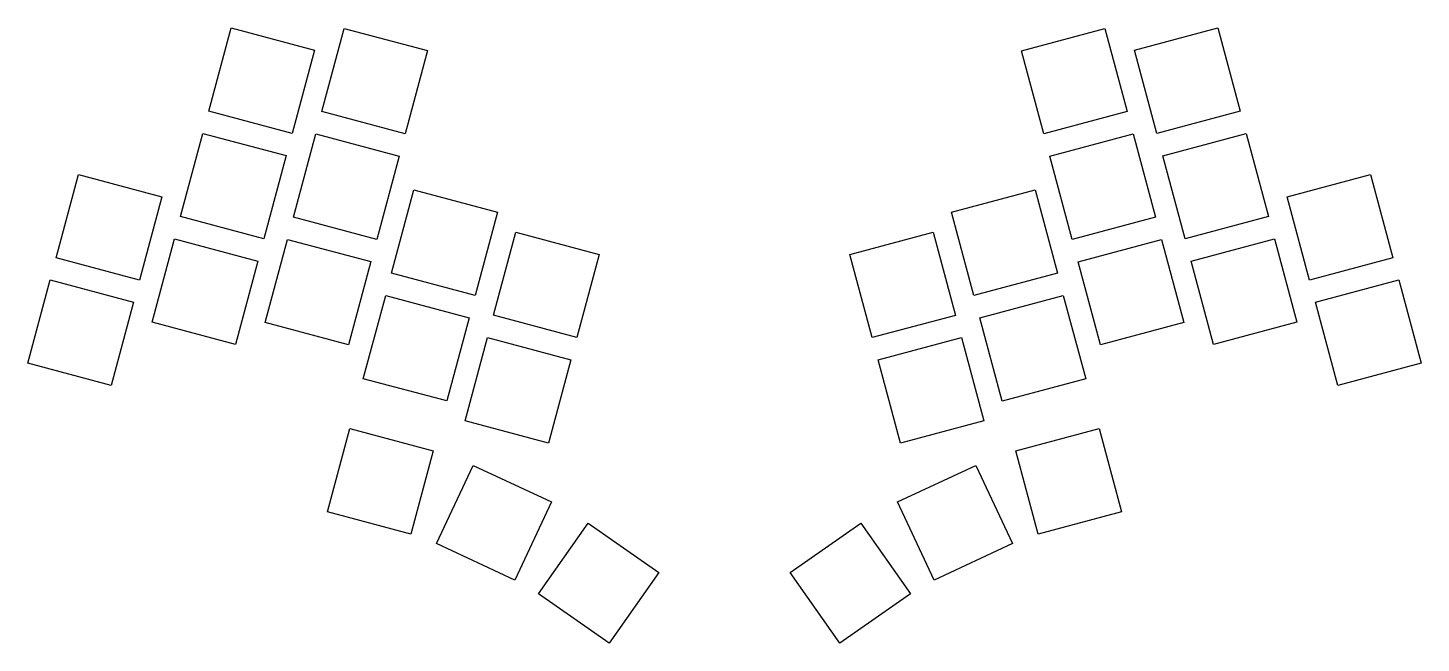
# Model space of a CAD drawing. Extents: x -1 to 260, y -115 to 318.
# Drawn here: x 2.1 to 260.4, y -114.9 to -0.7 of the extents above.
import ezdxf

# ---------------------------------------------------------------- set-up
doc = ezdxf.new("R2010")
doc.units = 0

msp = doc.modelspace()

# ---------------------------------------------------------------- linework, layer by layer
at = {"layer": 'Layer 1'}
for p, q in [((35.6254, -16.1373), (39.76649, -0.6825)), ((39.76649, -0.6825), (55.22129, -4.8236)), ((56.5818, -16.2311), (60.72289, -0.7763)), ((60.72289, -0.7763), (76.17769, -4.9174)), ((186.286, -4.91984), (201.741, -0.77877)), ((201.741, -0.77877), (205.88209, -16.23357)), ((207.243, -4.82606), (222.6978, -0.68496)), ((222.697, -0.68496), (226.8381, -16.13976)), ((55.22129, -4.8236), (51.0802, -20.2784)), ((76.1777, -4.91742), (72.03661, -20.37222)), ((190.427, -20.3746), (186.28591, -4.9198)), ((211.3842, -20.28077), (207.24311, -4.82597)), ((51.0802, -20.2784), (35.6254, -16.1373)), ((72.0366, -20.3722), (56.5818, -16.2311)), ((205.882, -16.2335), (190.4272, -20.3746)), ((226.839, -16.1397), (211.3842, -20.28077)), ((30.38, -35.7134), (34.52109, -20.2586)), ((34.52109, -20.2586), (49.9759, -24.3997)), ((51.3364, -35.8072), (55.47749, -20.3524)), ((55.4775, -20.3524), (70.9323, -24.4935)), ((191.532, -24.4959), (206.9868, -20.3548)), ((206.986, -20.3548), (211.12709, -35.8096)), ((212.488, -24.4021), (227.9428, -20.261)), ((227.943, -20.261), (232.08409, -35.7158)), ((49.9759, -24.3997), (45.8348, -39.8545)), ((70.9323, -24.4935), (66.7912, -39.9483)), ((195.673, -39.9507), (191.53191, -24.4959)), ((216.629, -39.8569), (212.48791, -24.4021)), ((7.35308, -43.3469), (11.49417, -27.8921)), ((11.4942, -27.8922), (26.949, -32.03327)), ((235.515, -32.0357), (250.9698, -27.8946)), ((250.97, -27.8946), (255.11109, -43.3494)), ((69.5321, -46.2041), (73.67319, -30.7493)), ((73.6732, -30.7494), (89.128, -34.89047)), ((173.336, -34.8929), (188.7908, -30.7518)), ((188.7908, -30.7518), (192.93189, -46.2066)), ((26.9489, -32.0332), (22.80781, -47.488)), ((239.656, -47.4905), (235.51491, -32.0357)), ((45.8348, -39.8545), (30.38, -35.7134)), ((66.7912, -39.9482), (51.3364, -35.80713)), ((89.128, -34.8904), (84.98691, -50.3452)), ((177.477, -50.3477), (173.3359, -34.8929)), ((211.128, -35.8096), (195.6732, -39.9507)), ((232.084, -35.7158), (216.6292, -39.85687)), ((88.418, -54.0253), (92.55909, -38.5705)), ((92.5591, -38.5705), (108.0139, -42.7116)), ((154.45, -42.7141), (169.9048, -38.573)), ((169.9048, -38.573), (174.04589, -54.0278)), ((25.1346, -55.2894), (29.2757, -39.8346)), ((29.2757, -39.8346), (44.7305, -43.9757)), ((46.091, -55.3832), (50.23209, -39.9284)), ((50.23209, -39.9284), (65.68689, -44.0695)), ((196.777, -44.0719), (212.2318, -39.9308)), ((212.232, -39.9308), (216.37309, -55.3856)), ((217.73391, -43.9781), (233.18871, -39.837)), ((233.188, -39.8371), (237.32909, -55.2919)), ((22.8079, -47.488), (7.3531, -43.3469)), ((108.014, -42.7116), (103.87291, -58.1664)), ((158.591, -58.1688), (154.44991, -42.714)), ((255.111, -43.3494), (239.6562, -47.4905)), ((44.7305, -43.9757), (40.58941, -59.4305)), ((65.6869, -44.0695), (61.54581, -59.5243)), ((84.98691, -50.3452), (69.53211, -46.2041)), ((192.932, -46.2066), (177.4772, -50.3477)), ((200.9182, -59.52667), (196.77711, -44.07187)), ((221.875, -59.4329), (217.73391, -43.9781)), ((2.10769, -62.923), (6.24878, -47.4682)), ((6.24878, -47.4682), (21.70358, -51.60927)), ((240.7602, -51.6118), (256.215, -47.4707)), ((256.215, -47.4707), (260.35609, -62.9255)), ((21.7036, -51.6093), (17.56251, -67.0641)), ((64.28671, -65.7802), (68.4278, -50.3254)), ((68.4278, -50.3254), (83.8826, -54.4665)), ((178.581, -54.4689), (194.0358, -50.3278)), ((194.036, -50.3278), (198.17709, -65.7826)), ((244.90129, -67.0666), (240.7602, -51.6118)), ((103.873, -58.1664), (88.418, -54.0253)), ((174.046, -54.0277), (158.5912, -58.1688)), ((40.5894, -59.4305), (25.1346, -55.2894)), ((61.5458, -59.5243), (46.091, -55.38323)), ((83.8826, -54.4665), (79.74151, -69.9213)), ((182.723, -69.9237), (178.58191, -54.4689)), ((216.373, -55.3856), (200.9182, -59.52667)), ((237.329, -55.2918), (221.8742, -59.4329)), ((83.1726, -73.6013), (87.31369, -58.1465)), ((87.3137, -58.1466), (102.7685, -62.2877)), ((159.696, -62.2901), (175.1508, -58.149)), ((175.1508, -58.149), (179.29189, -73.6038)), ((17.5625, -67.0641), (2.10769, -62.923)), ((102.768, -62.2877), (98.62691, -77.7425)), ((163.837, -77.7449), (159.69591, -62.2901)), ((260.35609, -62.9255), (244.90129, -67.0666)), ((79.74151, -69.9213), (64.28671, -65.7802)), ((198.17709, -65.7826), (182.72229, -69.9237)), ((98.6274, -77.7424), (83.1726, -73.6013)), ((179.291, -73.6038), (163.8362, -77.74487)), ((57.66101, -90.5078), (61.8021, -75.053)), ((61.8021, -75.053), (77.2569, -79.1941)), ((185.207, -79.1966), (200.6618, -75.0555)), ((200.662, -75.0555), (204.80309, -90.5103)), ((77.2569, -79.1941), (73.11581, -94.6489)), ((189.3482, -94.65127), (185.20711, -79.19647)), ((77.8766, -96.3817), (84.63848, -81.8808)), ((84.6385, -81.8808), (99.1394, -88.64267)), ((163.325, -88.6451), (177.8259, -81.88323)), ((177.826, -81.8833), (184.58788, -96.3842)), ((99.1394, -88.6427), (92.37753, -103.1436)), ((170.087, -103.146), (163.32512, -88.6451)), ((73.11581, -94.6489), (57.66101, -90.5078)), ((96.7651, -105.677), (105.9423, -92.5706)), ((105.9423, -92.5706), (119.0487, -101.74778)), ((143.415, -101.75), (156.5214, -92.57282)), ((156.522, -92.5728), (165.6992, -105.6792)), ((204.803, -90.5102), (189.3482, -94.65127)), ((92.3775, -103.144), (77.8766, -96.38213)), ((184.587, -96.3841), (170.0861, -103.14597)), ((119.049, -101.748), (109.8718, -114.8544)), ((152.593, -114.856), (143.4158, -101.7496)), ((109.871, -114.854), (96.7646, -105.67679)), ((165.6992, -105.6792), (152.5928, -114.85638))]:
    msp.add_line(p, q, dxfattribs=at)

doc.saveas('drawing.dxf')
